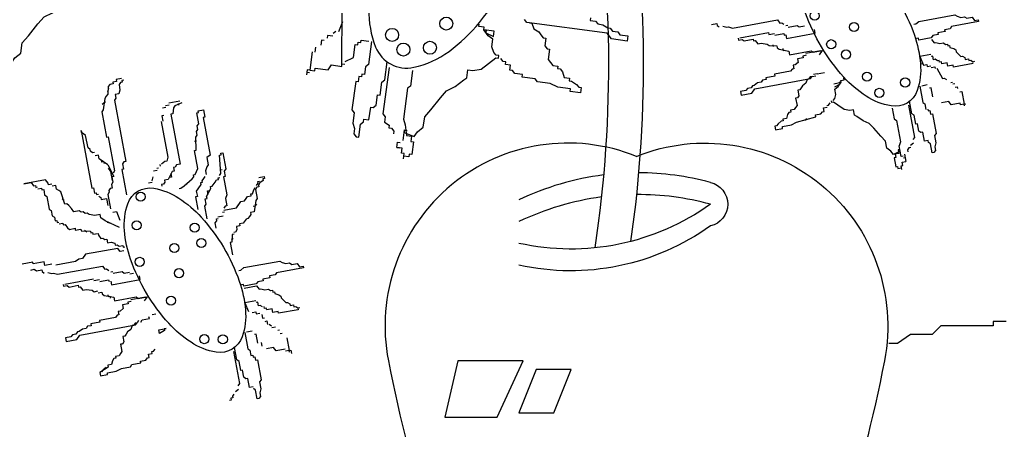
# Model space of a CAD drawing. Header units: inches. Extents: x 6 to 48.5, y 12.5 to 37.3.
# Drawn here: x 9.0566 to 9.2287, y 14.8242 to 14.8961 of the extents above; entities that cross this region are included whole.
import ezdxf

# ---------------------------------------------------------------- set-up
doc = ezdxf.new("R2010")
doc.units = ezdxf.units.IN
doc.header["$MEASUREMENT"] = 0
doc.layers.add('02', color=2, linetype='Continuous')

msp = doc.modelspace()

# ---------------------------------------------------------------- linework, layer by layer
at = {"layer": '02'}
for p, q in [((9.11295, 14.8879), (9.11298, 14.89848)), ((9.18123, 14.89459), (9.18909, 14.89604)), ((9.18909, 14.89604), (9.18952, 14.89547)), ((9.11307, 14.89571), (9.11238, 14.89396)), ((9.13955, 14.89403), (9.13774, 14.89427)), ((9.13774, 14.89427), (9.13819, 14.89421)), ((9.13819, 14.89421), (9.13813, 14.89376)), ((9.17755, 14.89521), (9.17849, 14.89538)), ((9.17849, 14.89538), (9.17855, 14.89507)), ((9.17855, 14.89507), (9.17892, 14.89481)), ((9.17955, 14.89493), (9.18023, 14.89473)), ((9.18023, 14.89473), (9.18055, 14.89479)), ((9.18055, 14.89479), (9.18123, 14.89459)), ((9.18952, 14.89547), (9.18983, 14.89553)), ((9.18983, 14.89553), (9.1902, 14.89527)), ((9.19058, 14.89502), (9.19089, 14.89508)), ((9.19095, 14.89476), (9.19252, 14.89505)), ((9.19252, 14.89505), (9.19289, 14.8948)), ((9.19289, 14.8948), (9.19383, 14.89497)), ((9.19569, 14.89369), (9.19558, 14.89432)), ((9.10942, 14.89251), (9.1093, 14.8916)), ((9.10988, 14.89245), (9.10942, 14.89251)), ((9.11045, 14.89329), (9.11039, 14.89284)), ((9.11135, 14.89317), (9.11045, 14.89329)), ((9.11192, 14.89402), (9.11141, 14.89362)), ((9.11627, 14.89206), (9.11633, 14.89251)), ((9.11633, 14.89251), (9.11769, 14.89233)), ((9.13813, 14.89376), (9.13943, 14.89313)), ((9.13943, 14.89313), (9.13955, 14.89403)), ((9.18252, 14.89288), (9.18755, 14.89381)), ((9.18755, 14.89381), (9.18761, 14.89349)), ((9.18761, 14.89349), (9.18855, 14.89367)), ((9.18861, 14.89336), (9.19018, 14.89365)), ((9.19018, 14.89365), (9.19024, 14.89333)), ((9.19024, 14.89333), (9.19055, 14.89339)), ((9.19055, 14.89339), (9.19067, 14.89276)), ((9.19067, 14.89276), (9.19569, 14.89369)), ((9.10834, 14.89127), (9.10822, 14.89037)), ((9.115, 14.88946), (9.1153, 14.89173)), ((9.1153, 14.89173), (9.11576, 14.89167)), ((9.11576, 14.89167), (9.11582, 14.89212)), ((9.11582, 14.89212), (9.11627, 14.89206)), ((9.10777, 14.89043), (9.10734, 14.88726)), ((9.11353, 14.88874), (9.115, 14.88946)), ((9.21399, 14.88961), (9.2146, 14.88809)), ((9.10689, 14.88732), (9.10677, 14.88641)), ((9.10734, 14.88726), (9.10689, 14.88732)), ((9.10825, 14.88714), (9.10831, 14.88759)), ((9.10831, 14.88759), (9.11057, 14.88729)), ((9.11057, 14.88729), (9.11114, 14.88814)), ((9.11114, 14.88814), (9.11295, 14.8879)), ((9.11301, 14.88835), (9.11347, 14.88829)), ((9.12122, 14.88772), (9.12014, 14.87958)), ((9.21423, 14.88835), (9.21454, 14.88841)), ((9.2146, 14.88809), (9.21523, 14.88821)), ((9.21523, 14.88821), (9.21529, 14.8879)), ((9.21529, 14.8879), (9.21591, 14.88801)), ((9.21597, 14.8877), (9.2166, 14.88781)), ((9.2166, 14.88781), (9.21666, 14.8875)), ((9.21697, 14.88756), (9.21795, 14.88579)), ((9.10683, 14.88687), (9.10728, 14.88681)), ((9.10734, 14.88726), (9.10825, 14.88714)), ((9.19515, 14.88612), (9.19578, 14.88623)), ((9.19603, 14.88661), (9.1954, 14.88649)), ((9.19603, 14.88661), (9.19729, 14.88684)), ((9.21795, 14.88579), (9.21826, 14.88585)), ((9.21826, 14.88585), (9.21864, 14.88559)), ((9.19895, 14.88487), (9.20021, 14.88511)), ((9.19995, 14.88473), (9.19907, 14.88424)), ((9.20021, 14.88511), (9.19989, 14.88505)), ((9.21524, 14.88464), (9.2143, 14.88446)), ((9.21598, 14.88413), (9.21567, 14.88407)), ((9.21627, 14.88256), (9.21598, 14.88413)), ((9.21938, 14.88508), (9.21969, 14.88514)), ((9.21975, 14.88482), (9.22007, 14.88488)), ((9.22018, 14.88425), (9.2205, 14.88431)), ((9.2205, 14.88431), (9.22055, 14.884)), ((9.22099, 14.88343), (9.2213, 14.88349)), ((9.2213, 14.88349), (9.22171, 14.88129)), ((9.08221, 14.8807), (9.08158, 14.88059)), ((9.08278, 14.88113), (9.08215, 14.88102)), ((9.08461, 14.8818), (9.08272, 14.88145)), ((9.21199, 14.88111), (9.21304, 14.87546)), ((9.21902, 14.88176), (9.21776, 14.88153)), ((9.21945, 14.88119), (9.21902, 14.88176)), ((9.22102, 14.88149), (9.21945, 14.88119)), ((9.22108, 14.88117), (9.22102, 14.88149)), ((9.22171, 14.88129), (9.22108, 14.88117)), ((9.22171, 14.88129), (9.22202, 14.88135)), ((9.22176, 14.88097), (9.22171, 14.88129)), ((9.08182, 14.87933), (9.0815, 14.87927)), ((9.0815, 14.87927), (9.08168, 14.87833)), ((9.12014, 14.87958), (9.12053, 14.87906)), ((9.12053, 14.87906), (9.12041, 14.87816)), ((9.08136, 14.87827), (9.08252, 14.87199)), ((9.12041, 14.87816), (9.12125, 14.87759)), ((9.12125, 14.87759), (9.12119, 14.87713)), ((9.12119, 14.87713), (9.12165, 14.87707)), ((9.12165, 14.87707), (9.12204, 14.87656)), ((9.12204, 14.87656), (9.12198, 14.87611)), ((9.21304, 14.87546), (9.21278, 14.87509)), ((9.12258, 14.87373), (9.12303, 14.87367)), ((9.21207, 14.87366), (9.21182, 14.87328)), ((9.21239, 14.87371), (9.21207, 14.87366)), ((9.2129, 14.87446), (9.21233, 14.87403)), ((9.08252, 14.87199), (9.08233, 14.8713)), ((9.2113, 14.87254), (9.21154, 14.87128)), ((9.21182, 14.87328), (9.21187, 14.87297)), ((9.08093, 14.87007), (9.08062, 14.87001)), ((9.08113, 14.87076), (9.08119, 14.87044)), ((9.08201, 14.87124), (9.08144, 14.87081)), ((9.08233, 14.8713), (9.08201, 14.87124)), ((9.07991, 14.86858), (9.07971, 14.86789)), ((9.08067, 14.8697), (9.08005, 14.86958)), ((9.07977, 14.86758), (9.07914, 14.86746)), ((9.07293, 14.86241), (9.07355, 14.86253)), ((9.07355, 14.86253), (9.07416, 14.86102)), ((9.09127, 14.86159), (9.09221, 14.86176)), ((9.0921, 14.86239), (9.09241, 14.86245)), ((9.09082, 14.86053), (9.09107, 14.8609)), ((9.09099, 14.85959), (9.09082, 14.86053)), ((9.09102, 14.86121), (9.09133, 14.86127)), ((9.09107, 14.8609), (9.09102, 14.86121)), ((9.06812, 14.85503), (9.06761, 14.85428)), ((9.07377, 14.85607), (9.06812, 14.85503)), ((9.0742, 14.8555), (9.07377, 14.85607)), ((9.07483, 14.85562), (9.0742, 14.8555)), ((9.05895, 14.85366), (9.05707, 14.85331)), ((9.05901, 14.85334), (9.05895, 14.85366)), ((9.0609, 14.85369), (9.05901, 14.85334)), ((9.06101, 14.85306), (9.0609, 14.85369)), ((9.06227, 14.8533), (9.06101, 14.85306)), ((9.06641, 14.85374), (9.06295, 14.8531)), ((9.06324, 14.85153), (9.0711, 14.85298)), ((9.06698, 14.85417), (9.06641, 14.85374)), ((9.06761, 14.85428), (9.06698, 14.85417)), ((9.0711, 14.85298), (9.07153, 14.85241)), ((9.05856, 14.85228), (9.05918, 14.8524)), ((9.05918, 14.8524), (9.05956, 14.85214)), ((9.05956, 14.85214), (9.0605, 14.85232)), ((9.0605, 14.85232), (9.06056, 14.852)), ((9.06056, 14.852), (9.06093, 14.85175)), ((9.06156, 14.85186), (9.06224, 14.85167)), ((9.06224, 14.85167), (9.06256, 14.85172)), ((9.06256, 14.85172), (9.06324, 14.85153)), ((9.07153, 14.85241), (9.07184, 14.85247)), ((9.07184, 14.85247), (9.07221, 14.85221)), ((9.07259, 14.85196), (9.0729, 14.85201)), ((9.07296, 14.8517), (9.07453, 14.85199)), ((9.07453, 14.85199), (9.0749, 14.85173)), ((9.0749, 14.85173), (9.07584, 14.85191)), ((9.0759, 14.8516), (9.07653, 14.85171)), ((9.07771, 14.85063), (9.07759, 14.85126)), ((9.06454, 14.84982), (9.06956, 14.85075)), ((9.06962, 14.85043), (9.07056, 14.85061)), ((9.07062, 14.85029), (9.07219, 14.85058)), ((9.07219, 14.85058), (9.07225, 14.85027)), ((9.07256, 14.85033), (9.07268, 14.8497)), ((9.07268, 14.8497), (9.07771, 14.85063)), ((9.09601, 14.84654), (9.09661, 14.84503)), ((9.07981, 14.84452), (9.08044, 14.84464)), ((9.0973, 14.84483), (9.09792, 14.84495)), ((9.09792, 14.84495), (9.09798, 14.84464)), ((9.09798, 14.84464), (9.09861, 14.84475)), ((9.09898, 14.8445), (9.0991, 14.84387)), ((9.07741, 14.84343), (9.07716, 14.84306)), ((9.07779, 14.84317), (9.07804, 14.84354)), ((9.07804, 14.84354), (9.0793, 14.84378)), ((9.0793, 14.84378), (9.07924, 14.84409)), ((9.0991, 14.84387), (9.09941, 14.84393)), ((9.09953, 14.8433), (9.09984, 14.84336)), ((9.09984, 14.84336), (9.09996, 14.84273)), ((9.10027, 14.84279), (9.10065, 14.84253)), ((9.08096, 14.84181), (9.08222, 14.84204)), ((9.08108, 14.84118), (9.08096, 14.84181)), ((9.08196, 14.84167), (9.08108, 14.84118)), ((9.08222, 14.84204), (9.0819, 14.84199)), ((9.0819, 14.84199), (9.08196, 14.84167)), ((9.09725, 14.84158), (9.09631, 14.8414)), ((9.09799, 14.84106), (9.09768, 14.84101)), ((9.09828, 14.83949), (9.09799, 14.84106)), ((9.1007, 14.84222), (9.10133, 14.84233)), ((9.10176, 14.84176), (9.10208, 14.84182)), ((9.10219, 14.84119), (9.10251, 14.84125)), ((9.09903, 14.83898), (9.09891, 14.83961)), ((9.10331, 14.84042), (9.10372, 14.83822)), ((9.094, 14.83805), (9.09505, 14.8324)), ((9.10103, 14.8387), (9.09977, 14.83847)), ((9.10146, 14.83813), (9.10103, 14.8387)), ((9.10303, 14.83842), (9.10146, 14.83813)), ((9.10372, 14.83822), (9.10309, 14.83811)), ((9.10372, 14.83822), (9.10403, 14.83828)), ((9.10378, 14.83791), (9.10372, 14.83822)), ((9.10403, 14.83828), (9.10415, 14.83765)), ((9.09505, 14.8324), (9.09479, 14.83203)), ((9.09408, 14.83059), (9.09383, 14.83022)), ((9.09491, 14.8314), (9.09434, 14.83097)), ((9.09363, 14.82954), (9.09332, 14.82948)), ((9.09389, 14.82991), (9.09357, 14.82985)), ((9.09357, 14.82985), (9.09363, 14.82954)), ((9.09383, 14.83022), (9.09389, 14.82991))]:
    msp.add_line(p, q, dxfattribs=at)
for points in [[(9.13363, 14.99081, -0.162137), (9.15717, 14.85615, 0.555817)], [(9.13971, 14.99081, -0.160802), (9.16342, 14.85727, 0.555817)], [(9.11886, 14.90515, 0.06364), (9.11769, 14.89791, 0.103576), (9.11886, 14.89125, 0.367652), (9.12552, 14.88773, 0.103576), (9.13168, 14.89052, 0.06364), (9.137, 14.89556, 0.099891), (9.14569, 14.91201, 0.06364), (9.14685, 14.91925, 0.103576), (9.14569, 14.9259, 0.367652), (9.13902, 14.92943, 0.103576), (9.13286, 14.92664, 0.06364), (9.12754, 14.9216, 0.099891), (9.11886, 14.90515)], [(9.20636, 14.90457, -0.099891), (9.21302, 14.89338, -0.06364), (9.21409, 14.88837, -0.103576), (9.21351, 14.88367, -0.367652), (9.20898, 14.88097, -0.103576), (9.20458, 14.8827, -0.06364), (9.20068, 14.88603, -0.099891), (9.19402, 14.89722, -0.06364), (9.19294, 14.90224, -0.103576), (9.19352, 14.90693, -0.367652), (9.19806, 14.90963, -0.103576), (9.20246, 14.9079, -0.06364), (9.20636, 14.90457, -0.049822)], [(9.16443, 14.87216, 0.59451), (9.12108, 14.83641, 0.061301), (9.14009, 14.77784, -1.493799)], [(9.16443, 14.87216, -0.59451), (9.20779, 14.83641, -0.061301), (9.18877, 14.77784, 1.493799)], [(9.15869, 14.8689, 0.080432), (9.1439, 14.86455, -4.885884)], [(9.17736, 14.86759, 0.065888), (9.16481, 14.86928, -4.885884)], [(9.08837, 14.86151, -0.099891), (9.09503, 14.85032, -0.06364), (9.0961, 14.8453, -0.103576), (9.09553, 14.84061, -0.367652), (9.09099, 14.83791, -0.103576), (9.08659, 14.83964, -0.06364), (9.08269, 14.84297, -0.099891), (9.07603, 14.85416, -0.06364), (9.07495, 14.85918, -0.103576), (9.07553, 14.86387, -0.367652), (9.08007, 14.86657, -0.103576), (9.08447, 14.86484, -0.06364), (9.08837, 14.86151, -0.049822)], [(9.17736, 14.86759, -0.8), (9.17736, 14.85999, 9)], [(9.15832, 14.86505, 0.078442), (9.1439, 14.86075, -4.885884)], [(9.17736, 14.86379, 0.067796), (9.16445, 14.86547, -4.885884)], [(9.17736, 14.86379, -0.213738), (9.1439, 14.85694, 4.885884)], [(9.17736, 14.85999, -0.213738), (9.1439, 14.85314, 4.885884)]]:
    msp.add_lwpolyline(points, format="xyb", dxfattribs=at)
for points in [[(9.05235, 14.88756), (9.0528, 14.8875), (9.05286, 14.88795), (9.05331, 14.88789), (9.05355, 14.8897), (9.05349, 14.88925), (9.05524, 14.88856), (9.05581, 14.8894), (9.05684, 14.89019), (9.05708, 14.892), (9.05816, 14.89324), (9.05982, 14.89532), (9.06091, 14.89655), (9.06238, 14.89728), (9.06392, 14.89846), (9.06443, 14.89885), (9.06461, 14.90021), (9.06552, 14.90009), (9.06694, 14.90036), (9.06847, 14.90153), (9.0695, 14.90232), (9.07125, 14.90163)], [(9.15644, 14.8964), (9.15638, 14.89594), (9.15728, 14.89582), (9.15767, 14.89531), (9.15858, 14.89519), (9.15942, 14.89462), (9.15987, 14.89456), (9.16027, 14.89405), (9.16117, 14.89393), (9.16156, 14.89341), (9.16292, 14.89323), (9.1628, 14.89233), (9.16009, 14.89269), (9.1593, 14.89371), (9.14528, 14.89557), (9.14489, 14.89609)], [(9.21295, 14.89526), (9.21326, 14.89532), (9.21383, 14.89575), (9.22011, 14.89691), (9.22049, 14.89666), (9.22117, 14.89646), (9.2218, 14.89657), (9.22217, 14.89632), (9.22312, 14.89649), (9.22355, 14.89592), (9.22417, 14.89604), (9.22423, 14.89572), (9.21952, 14.89485), (9.21926, 14.89448), (9.21832, 14.89431), (9.21838, 14.89399), (9.21712, 14.89376), (9.21718, 14.89345), (9.21624, 14.89327), (9.21598, 14.8929), (9.21378, 14.89249), (9.21373, 14.89281), (9.21341, 14.89275)], [(9.12367, 14.87496), (9.12391, 14.87677), (9.12385, 14.87632), (9.1256, 14.87563), (9.12617, 14.87647), (9.12719, 14.87726), (9.12743, 14.87907), (9.12852, 14.88031), (9.13018, 14.88239), (9.13126, 14.88362), (9.13274, 14.88435), (9.13428, 14.88553), (9.13479, 14.88592), (9.13497, 14.88728), (9.13587, 14.88716), (9.13729, 14.88743), (9.13985, 14.88939), (9.14031, 14.88933), (9.14037, 14.88978), (9.13991, 14.88984), (9.13952, 14.89035), (9.13919, 14.89132), (9.13937, 14.89268), (9.13852, 14.89325), (9.13774, 14.89427), (9.1378, 14.89473), (9.13689, 14.89485), (9.13695, 14.8953)], [(9.14573, 14.89551), (9.14618, 14.89545), (9.14651, 14.89449), (9.14736, 14.89392), (9.14775, 14.89341), (9.14814, 14.89289), (9.1486, 14.89283), (9.14842, 14.89148), (9.14881, 14.89096), (9.14926, 14.8909), (9.14902, 14.88909), (9.14981, 14.88807), (9.15071, 14.88795), (9.15065, 14.8875), (9.1511, 14.88744), (9.1515, 14.88692), (9.15183, 14.88596), (9.15273, 14.88584), (9.15267, 14.88539), (9.15312, 14.88533), (9.15397, 14.88475), (9.15436, 14.88424), (9.15481, 14.88418), (9.15469, 14.88328), (9.15288, 14.88352), (9.15294, 14.88397), (9.15068, 14.88427), (9.14939, 14.8849), (9.14712, 14.8852), (9.14673, 14.88571), (9.14447, 14.88601), (9.14453, 14.88647), (9.14317, 14.88665), (9.14278, 14.88716), (9.14233, 14.88722), (9.14245, 14.88812), (9.14154, 14.88824), (9.1416, 14.8887), (9.14115, 14.88876), (9.14076, 14.88927)], [(9.18221, 14.89282), (9.18227, 14.89251), (9.1829, 14.89262), (9.18327, 14.89237), (9.18484, 14.89266), (9.1849, 14.89234), (9.18521, 14.8924), (9.18564, 14.89183), (9.18627, 14.89195), (9.18727, 14.89181), (9.18764, 14.89155), (9.18896, 14.89147)], [(9.21604, 14.89258), (9.21647, 14.89201), (9.21679, 14.89207), (9.21747, 14.89187), (9.2181, 14.89199), (9.21847, 14.89173), (9.21879, 14.89179), (9.21885, 14.89148), (9.21916, 14.89154), (9.21922, 14.89122), (9.2199, 14.89102), (9.22028, 14.89077), (9.22033, 14.89045), (9.22114, 14.88963), (9.22145, 14.88969), (9.22182, 14.88943), (9.22188, 14.88912), (9.22251, 14.88923), (9.22257, 14.88892), (9.22288, 14.88898), (9.22325, 14.88872), (9.22357, 14.88878)], [(9.11814, 14.89227), (9.1176, 14.8882), (9.11709, 14.88781), (9.11691, 14.88645), (9.11645, 14.88651), (9.11639, 14.88606), (9.11594, 14.88612), (9.11582, 14.88521), (9.11537, 14.88527), (9.11471, 14.8803), (9.1151, 14.87978), (9.11486, 14.87797), (9.11519, 14.87701), (9.11507, 14.87611), (9.11546, 14.87559), (9.11592, 14.87553), (9.11622, 14.87779), (9.11673, 14.87819), (9.11679, 14.87864), (9.11769, 14.87852), (9.11799, 14.88078), (9.11845, 14.88072), (9.11896, 14.88111), (9.1192, 14.88292), (9.11965, 14.88286), (9.11995, 14.88513), (9.12046, 14.88552), (9.12088, 14.88868)], [(9.18827, 14.89167), (9.18833, 14.89135)], [(9.18896, 14.89147), (9.18902, 14.89116), (9.18939, 14.8909), (9.19108, 14.89056)], [(9.19002, 14.89102), (9.19008, 14.8907), (9.19039, 14.89076)], [(9.19414, 14.88983), (9.19351, 14.88971), (9.19357, 14.8894), (9.19262, 14.88922), (9.19274, 14.8886), (9.19217, 14.88817), (9.19185, 14.88811), (9.19197, 14.88748), (9.19166, 14.88742), (9.1914, 14.88705), (9.18857, 14.88653), (9.18863, 14.88621), (9.18706, 14.88592), (9.18712, 14.88561), (9.18649, 14.88549), (9.18624, 14.88512), (9.18561, 14.885), (9.18504, 14.88457), (9.18472, 14.88451), (9.18447, 14.88414), (9.18384, 14.88403), (9.18358, 14.88365), (9.18264, 14.88348), (9.18276, 14.88285), (9.18464, 14.8832), (9.18515, 14.88394), (9.19489, 14.88575), (9.19515, 14.88612), (9.19483, 14.88606), (9.19458, 14.88569), (9.19426, 14.88563), (9.19406, 14.88494), (9.19349, 14.88451), (9.19324, 14.88414), (9.19298, 14.88377), (9.19267, 14.88371), (9.19284, 14.88277), (9.19259, 14.8824), (9.19227, 14.88234), (9.19251, 14.88108), (9.19225, 14.88071), (9.19199, 14.88034), (9.19137, 14.88022), (9.19142, 14.87991), (9.19111, 14.87985), (9.19085, 14.87948), (9.19066, 14.87879), (9.19003, 14.87867), (9.19009, 14.87836), (9.18977, 14.8783), (9.1892, 14.87787), (9.18895, 14.8775), (9.18863, 14.87744), (9.18875, 14.87681), (9.19, 14.87704), (9.18995, 14.87736), (9.19152, 14.87765), (9.1924, 14.87814), (9.1958, 14.87909)], [(9.19108, 14.89056), (9.19119, 14.88993), (9.19496, 14.89063), (9.19533, 14.89038), (9.1969, 14.89067), (9.19639, 14.88992)], [(9.19659, 14.89061), (9.19408, 14.89014)], [(9.21588, 14.88996), (9.21399, 14.88961)], [(9.22331, 14.88841), (9.21986, 14.88777), (9.2198, 14.88808), (9.21886, 14.88791), (9.21874, 14.88854), (9.2178, 14.88836), (9.21774, 14.88868), (9.21743, 14.88862), (9.21737, 14.88893), (9.21705, 14.88887), (9.21668, 14.88913), (9.21637, 14.88907), (9.21625, 14.8897), (9.21594, 14.88964)], [(9.07445, 14.88576), (9.07351, 14.88559), (9.07357, 14.88528), (9.07294, 14.88516), (9.073, 14.88484), (9.07237, 14.88473), (9.07211, 14.88436)], [(9.12529, 14.88718), (9.12493, 14.88446), (9.12442, 14.88407), (9.1237, 14.87864), (9.12403, 14.87768)], [(9.19885, 14.88193), (9.1991, 14.8823), (9.1993, 14.88299), (9.19913, 14.88393), (9.1997, 14.88436), (9.20021, 14.88511), (9.20015, 14.88542), (9.20078, 14.88554), (9.20072, 14.88585)], [(9.07211, 14.88436), (9.07203, 14.88304), (9.07178, 14.88267), (9.07152, 14.8823)], [(9.07217, 14.88404), (9.07197, 14.88336)], [(9.07482, 14.88551), (9.07451, 14.88545), (9.07457, 14.88514), (9.07425, 14.88508), (9.074, 14.88471), (9.07417, 14.88376), (9.07397, 14.88308), (9.07335, 14.88296), (9.07346, 14.88233), (9.07321, 14.88196), (9.07518, 14.87128), (9.07487, 14.87122), (9.07461, 14.87085), (9.07479, 14.86991), (9.07447, 14.86985), (9.07529, 14.86545)], [(9.21398, 14.88441), (9.2145, 14.88158), (9.21488, 14.88132), (9.21505, 14.88038)], [(9.07152, 14.8823), (9.07124, 14.8803), (9.07098, 14.87992), (9.0718, 14.87553), (9.07211, 14.87558), (9.07322, 14.86962), (9.07296, 14.86924)], [(9.07164, 14.88167), (9.07107, 14.88124)], [(9.08498, 14.88154), (9.08378, 14.88099), (9.08353, 14.88062), (9.08339, 14.87962), (9.08307, 14.87956), (9.0847, 14.87077), (9.08407, 14.87065), (9.08382, 14.87028), (9.0835, 14.87022), (9.08362, 14.86959), (9.0833, 14.86953)], [(9.08435, 14.88142), (9.08441, 14.88111)], [(9.1958, 14.87909), (9.19574, 14.87941), (9.19668, 14.87958), (9.19694, 14.87995), (9.19725, 14.88001), (9.19714, 14.88064), (9.19776, 14.88075)], [(9.19771, 14.88107), (9.19802, 14.88113), (9.19828, 14.8815)], [(9.21056, 14.87305), (9.20936, 14.87251), (9.20893, 14.87308), (9.20819, 14.87359), (9.20795, 14.87484), (9.20715, 14.87567), (9.20592, 14.87707), (9.20512, 14.87789), (9.20406, 14.87835), (9.20294, 14.87911), (9.20257, 14.87937), (9.20239, 14.88031), (9.20177, 14.8802), (9.20077, 14.88034), (9.19965, 14.8811), (9.1989, 14.88162), (9.19859, 14.88156), (9.19853, 14.88187)], [(9.20916, 14.88059), (9.20951, 14.87871), (9.20989, 14.87845), (9.21058, 14.87468), (9.21039, 14.87399)], [(9.21537, 14.88044), (9.21542, 14.88012), (9.21574, 14.88018), (9.21585, 14.87955), (9.21617, 14.87961), (9.21681, 14.87616), (9.21655, 14.87579), (9.21678, 14.87453), (9.21659, 14.87384), (9.2167, 14.87321), (9.21645, 14.87284), (9.21613, 14.87278), (9.21584, 14.87435), (9.21547, 14.87461), (9.21541, 14.87492), (9.21478, 14.87481), (9.21449, 14.87638), (9.21418, 14.87632), (9.21381, 14.87658), (9.21357, 14.87783), (9.21326, 14.87777), (9.21297, 14.87935), (9.2126, 14.8796), (9.21219, 14.8818)], [(9.0874, 14.87549), (9.08766, 14.87586), (9.08754, 14.87649), (9.0878, 14.87686), (9.08768, 14.87749), (9.08793, 14.87786), (9.08759, 14.87975), (9.0879, 14.87981), (9.08784, 14.88012), (9.08878, 14.88029), (9.08902, 14.87904), (9.0887, 14.87898), (9.08992, 14.87238), (9.08935, 14.87195), (9.08959, 14.8707), (9.08933, 14.87032), (9.08913, 14.86964), (9.08925, 14.86901)], [(9.19397, 14.87843), (9.19423, 14.8788)], [(9.12403, 14.87768), (9.12424, 14.87581), (9.12514, 14.87569), (9.12502, 14.87478), (9.12548, 14.87472), (9.12518, 14.87246), (9.12472, 14.87252), (9.12466, 14.87207), (9.12376, 14.87219)], [(9.06969, 14.87286), (9.06938, 14.8728), (9.06901, 14.87306), (9.06895, 14.87337), (9.06858, 14.87363), (9.06817, 14.87583), (9.0678, 14.87609), (9.06742, 14.87634), (9.06737, 14.87666), (9.06923, 14.8666), (9.06954, 14.86666), (9.06971, 14.86572), (9.07003, 14.86578), (9.07009, 14.86546), (9.0704, 14.86552)], [(9.08679, 14.86823), (9.08705, 14.8686), (9.08699, 14.86892), (9.08731, 14.86897), (9.08776, 14.87003), (9.08718, 14.87317), (9.08749, 14.87323), (9.0874, 14.87549)], [(9.12391, 14.87677), (9.12436, 14.87671)], [(9.0872, 14.8748), (9.08752, 14.87486)], [(9.1237, 14.87174), (9.12382, 14.87264), (9.12337, 14.8727), (9.12349, 14.87361), (9.12258, 14.87373), (9.1227, 14.87463), (9.12316, 14.87457)], [(9.21105, 14.87217), (9.21073, 14.87211), (9.21039, 14.87399)], [(9.07204, 14.8707), (9.07055, 14.87172), (9.07044, 14.87235), (9.06981, 14.87223)], [(9.09155, 14.87236), (9.09187, 14.87242), (9.09181, 14.87273), (9.09212, 14.87279), (9.09265, 14.86996), (9.09239, 14.86959), (9.09256, 14.86865), (9.09225, 14.86859), (9.09283, 14.86545), (9.09263, 14.86476), (9.09287, 14.86351), (9.09255, 14.86345), (9.0923, 14.86308)], [(9.09156, 14.86879), (9.09182, 14.86916), (9.09155, 14.87236)], [(9.2105, 14.87337), (9.21019, 14.87331), (9.2103, 14.87268), (9.20968, 14.87256), (9.20979, 14.87194), (9.20948, 14.87188), (9.20977, 14.87031), (9.21008, 14.87036), (9.21014, 14.87005), (9.21077, 14.87017)], [(9.21142, 14.87191), (9.21111, 14.87185)], [(9.0713, 14.87121), (9.07098, 14.87115), (9.07093, 14.87147)], [(9.07167, 14.87095), (9.07136, 14.8709)], [(9.07204, 14.8707), (9.07308, 14.86862), (9.07276, 14.86856), (9.07294, 14.86762), (9.07268, 14.86724), (9.0728, 14.86661), (9.07248, 14.86656), (9.07223, 14.86618), (9.07229, 14.86587), (9.07203, 14.8655), (9.0725, 14.86299)], [(9.07288, 14.86793), (9.07259, 14.8695), (9.07216, 14.87007)], [(9.21083, 14.86985), (9.21071, 14.87048), (9.21103, 14.87054), (9.21091, 14.87117), (9.21154, 14.87128)], [(9.0833, 14.86953), (9.08259, 14.8681), (9.08197, 14.86799), (9.08202, 14.86767), (9.08177, 14.8673), (9.08145, 14.86724), (9.08151, 14.86693)], [(9.08305, 14.86916), (9.08316, 14.86853), (9.08285, 14.86848)], [(9.08899, 14.86864), (9.08874, 14.86826), (9.08848, 14.86789), (9.08854, 14.86758), (9.08822, 14.86752), (9.08828, 14.86721), (9.08777, 14.86646), (9.08751, 14.86609), (9.08769, 14.86515), (9.08737, 14.86509), (9.08778, 14.86289)], [(9.09003, 14.86655), (9.08997, 14.86687), (9.09028, 14.86693), (9.0908, 14.86767), (9.09105, 14.86804), (9.09137, 14.8681), (9.09131, 14.86842), (9.09162, 14.86847)], [(9.0917, 14.86979), (9.09202, 14.86985)], [(9.09845, 14.86844), (9.09939, 14.86861), (9.09945, 14.8683), (9.09914, 14.86824), (9.0992, 14.86793), (9.09863, 14.8675), (9.09837, 14.86712), (9.09843, 14.86681), (9.09811, 14.86675), (9.09786, 14.86638), (9.09815, 14.86481), (9.09789, 14.86444)], [(9.06228, 14.86727), (9.06165, 14.86715), (9.06159, 14.86747), (9.06116, 14.86804), (9.05739, 14.86734), (9.05865, 14.86757), (9.05908, 14.867), (9.0594, 14.86706), (9.05945, 14.86674), (9.05977, 14.8668)], [(9.06383, 14.86593), (9.06346, 14.86619), (9.06308, 14.86644), (9.06297, 14.86707), (9.06234, 14.86695)], [(9.08451, 14.86651), (9.08483, 14.86657), (9.0854, 14.867), (9.08679, 14.86823)], [(9.08565, 14.86737), (9.08597, 14.86743)], [(9.09532, 14.86429), (9.09595, 14.8644), (9.09621, 14.86477), (9.09646, 14.86515), (9.09709, 14.86526), (9.09703, 14.86558), (9.09735, 14.86563), (9.09754, 14.86632), (9.0978, 14.86669)], [(9.09806, 14.86707), (9.09831, 14.86744), (9.09825, 14.86775), (9.09857, 14.86781)], [(9.05983, 14.86649), (9.06045, 14.8666), (9.06051, 14.86629), (9.06083, 14.86635), (9.061, 14.86541), (9.06137, 14.86515), (9.06178, 14.86295), (9.06215, 14.8627), (9.06233, 14.86175), (9.0627, 14.8615), (9.06282, 14.86087), (9.06313, 14.86093), (9.06319, 14.86061), (9.0635, 14.86067)], [(9.07408, 14.8597), (9.07159, 14.86087), (9.07084, 14.86138), (9.07073, 14.86201), (9.06978, 14.86183), (9.06878, 14.86197), (9.06841, 14.86223), (9.0681, 14.86217), (9.06773, 14.86243), (9.06741, 14.86237), (9.06704, 14.86263), (9.0661, 14.86245), (9.06567, 14.86302), (9.06524, 14.86359), (9.06486, 14.86385), (9.06455, 14.86379), (9.06383, 14.86593)], [(9.07046, 14.86521), (9.07083, 14.86495), (9.07089, 14.86464), (9.07183, 14.86481), (9.07206, 14.86356)], [(9.08939, 14.86124), (9.08898, 14.86344), (9.08924, 14.86381), (9.08906, 14.86475), (9.08938, 14.86481), (9.08932, 14.86512), (9.09003, 14.86655)], [(9.08957, 14.8655), (9.08946, 14.86612), (9.08977, 14.86618)], [(9.06443, 14.86442), (9.06406, 14.86467)], [(9.09235, 14.86276), (9.09455, 14.86317), (9.09532, 14.86429)], [(9.09789, 14.86444), (9.09761, 14.86244), (9.09698, 14.86232), (9.09704, 14.86201), (9.09679, 14.86163), (9.09653, 14.86126), (9.09622, 14.8612), (9.0957, 14.86046), (9.09508, 14.86034), (9.09513, 14.86003), (9.09451, 14.85991), (9.09462, 14.85928), (9.09437, 14.85891), (9.09405, 14.85885)], [(9.09481, 14.86354), (9.09506, 14.86391)], [(9.09801, 14.86381), (9.09775, 14.86344), (9.09744, 14.86338)], [(9.06356, 14.86036), (9.06419, 14.86047), (9.06425, 14.86016), (9.06456, 14.86022), (9.06499, 14.85965), (9.06536, 14.85939), (9.06631, 14.85957), (9.06636, 14.85925), (9.06731, 14.85943), (9.06736, 14.85911), (9.06899, 14.85909)], [(9.07265, 14.86041), (9.07196, 14.86061)], [(9.06799, 14.85923), (9.06836, 14.85897)], [(9.06899, 14.85909), (9.06905, 14.85877), (9.06937, 14.85883), (9.06942, 14.85852), (9.07037, 14.85869), (9.07042, 14.85838), (9.07085, 14.85781), (9.07117, 14.85787), (9.07154, 14.85761), (9.07185, 14.85767), (9.07197, 14.85704), (9.0726, 14.85716), (9.07329, 14.85696), (9.07334, 14.85664), (9.07366, 14.8567), (9.07403, 14.85645), (9.07466, 14.85656), (9.07472, 14.85625), (9.07503, 14.85631)], [(9.0938, 14.85848), (9.09371, 14.85717), (9.0934, 14.85711), (9.09381, 14.85491)], [(9.09411, 14.85854), (9.0938, 14.85848)], [(9.09391, 14.85785), (9.09366, 14.85748)], [(9.09496, 14.8522), (9.09527, 14.85226), (9.09584, 14.85269), (9.10213, 14.85385), (9.1025, 14.85359), (9.10318, 14.8534), (9.10381, 14.85351), (9.10418, 14.85326), (9.10513, 14.85343), (9.10556, 14.85286), (9.10619, 14.85298), (9.10624, 14.85266), (9.10153, 14.85179), (9.10128, 14.85142), (9.10033, 14.85124), (9.10039, 14.85093), (9.09914, 14.8507), (9.09919, 14.85038), (9.09825, 14.85021), (9.09799, 14.84984), (9.0958, 14.84943), (9.09574, 14.84974), (9.09542, 14.84969)], [(9.06422, 14.84976), (9.06428, 14.84944), (9.06491, 14.84956), (9.06528, 14.8493), (9.06685, 14.8496), (9.06691, 14.84928), (9.06722, 14.84934), (9.06765, 14.84877), (9.06828, 14.84889), (9.06928, 14.84875), (9.06965, 14.84849), (9.07028, 14.84861)], [(9.09585, 14.84911), (9.09805, 14.84952), (9.09848, 14.84895), (9.0988, 14.84901), (9.09948, 14.84881), (9.10011, 14.84893), (9.10048, 14.84867), (9.1008, 14.84873), (9.10086, 14.84842), (9.10117, 14.84847), (9.10123, 14.84816), (9.10192, 14.84796), (9.10229, 14.84771), (9.10235, 14.84739), (9.10315, 14.84657), (9.10346, 14.84662), (9.10383, 14.84637), (9.10389, 14.84605), (9.10452, 14.84617), (9.10458, 14.84586), (9.10489, 14.84591), (9.10527, 14.84566), (9.10558, 14.84572)], [(9.07034, 14.84829), (9.07097, 14.84841), (9.07103, 14.84809), (9.0714, 14.84784), (9.07309, 14.8475)], [(9.07203, 14.84795), (9.07209, 14.84764), (9.0724, 14.8477), (9.07246, 14.84738)], [(9.07615, 14.84677), (9.07552, 14.84665), (9.07558, 14.84634), (9.07463, 14.84616), (9.07475, 14.84553), (9.07418, 14.8451), (9.07387, 14.84505), (9.07398, 14.84442), (9.07367, 14.84436), (9.07341, 14.84399), (9.07058, 14.84346), (9.07064, 14.84315), (9.06907, 14.84286), (9.06913, 14.84254), (9.0685, 14.84243), (9.06825, 14.84206), (9.06762, 14.84194), (9.06705, 14.84151), (9.06673, 14.84145), (9.06648, 14.84108), (9.06585, 14.84096), (9.06559, 14.84059), (9.06465, 14.84042), (9.06477, 14.83979), (9.06665, 14.84014), (9.06716, 14.84088), (9.0769, 14.84268), (9.07716, 14.84306), (9.07684, 14.843), (9.07659, 14.84263), (9.07627, 14.84257), (9.07608, 14.84188), (9.07551, 14.84145), (9.07525, 14.84108), (9.07499, 14.84071), (9.07468, 14.84065), (9.07485, 14.83971), (9.0746, 14.83933), (9.07428, 14.83928), (9.07452, 14.83802), (9.07426, 14.83765), (9.074, 14.83727), (9.07338, 14.83716), (9.07343, 14.83684), (9.07312, 14.83679), (9.07286, 14.83641), (9.07267, 14.83573), (9.07204, 14.83561), (9.0721, 14.8353)], [(9.07309, 14.8475), (9.0732, 14.84687), (9.07697, 14.84757), (9.07734, 14.84731), (9.07892, 14.8476), (9.0784, 14.84686)], [(9.0786, 14.84755), (9.07609, 14.84708)], [(9.09789, 14.84689), (9.09601, 14.84654)], [(9.09906, 14.84581), (9.09869, 14.84607), (9.09838, 14.84601), (9.09826, 14.84664), (9.09795, 14.84658)], [(9.10527, 14.84566), (9.10532, 14.84534), (9.10187, 14.84471), (9.10181, 14.84502), (9.10087, 14.84484), (9.10075, 14.84547), (9.09981, 14.8453), (9.09975, 14.84561), (9.09944, 14.84555), (9.09938, 14.84587)], [(9.22908, 14.84325), (9.2268, 14.84325), (9.2268, 14.84249), (9.21767, 14.84249), (9.21615, 14.84097), (9.21235, 14.84097), (9.21007, 14.83945), (9.20855, 14.83945)], [(9.09599, 14.84134), (9.09652, 14.83852), (9.09689, 14.83826), (9.09706, 14.83732), (9.09738, 14.83738), (9.09744, 14.83706), (9.09775, 14.83712), (9.09787, 14.83649), (9.09818, 14.83655), (9.09882, 14.83309), (9.09856, 14.83272), (9.0988, 14.83147), (9.0986, 14.83078), (9.09871, 14.83015), (9.09846, 14.82978), (9.09814, 14.82972), (9.09785, 14.83129), (9.09748, 14.83155)], [(9.0721, 14.8353), (9.07064, 14.83438), (9.07076, 14.83375), (9.07201, 14.83398), (9.07196, 14.8343), (9.07353, 14.83459), (9.07441, 14.83508), (9.07598, 14.83537), (9.07624, 14.83574), (9.07781, 14.83603), (9.07775, 14.83634), (9.07869, 14.83652), (9.07895, 14.83689), (9.07926, 14.83695), (9.07915, 14.83758), (9.07978, 14.83769), (9.07972, 14.83801), (9.08003, 14.83806), (9.08029, 14.83844)], [(9.09742, 14.83186), (9.09679, 14.83175), (9.0965, 14.83332), (9.09619, 14.83326), (9.09582, 14.83351), (9.09559, 14.83477), (9.09527, 14.83471), (9.09498, 14.83628), (9.09461, 14.83654), (9.0942, 14.83874)], [(9.07178, 14.83524), (9.07121, 14.83481), (9.07096, 14.83444)]]:
    msp.add_lwpolyline(points, dxfattribs=at)
for points in [[(9.13325, 14.83641), (9.13096, 14.82652), (9.14009, 14.82652), (9.14466, 14.83641)], [(9.14694, 14.83489), (9.1439, 14.82728), (9.14998, 14.82728), (9.15302, 14.83489)]]:
    msp.add_lwpolyline(points, close=True, dxfattribs=at)
for centre, radius in [((9.13121, 14.89537), 0.00114), ((9.19561, 14.89676), 0.000799), ((9.12174, 14.8934), 0.00114), ((9.20248, 14.89478), 0.000799), ((9.19849, 14.89177), 0.000799), ((9.1237, 14.89084), 0.00114), ((9.12835, 14.89115), 0.00114), ((9.20109, 14.88998), 0.000799), ((9.20473, 14.88611), 0.000799), ((9.21142, 14.88507), 0.000799), ((9.20689, 14.88326), 0.000799), ((9.07779, 14.8651), 0.000799), ((9.07709, 14.8601), 0.000799), ((9.08723, 14.8597), 0.000799), ((9.08367, 14.85612), 0.000799), ((9.08839, 14.85699), 0.000799), ((9.07762, 14.8537), 0.000799), ((9.08449, 14.85172), 0.000799), ((9.0831, 14.84692), 0.000799), ((9.0889, 14.84019), 0.000799), ((9.09215, 14.84015), 0.000799)]:
    msp.add_circle(centre, radius, dxfattribs=at)

doc.saveas('drawing.dxf')
